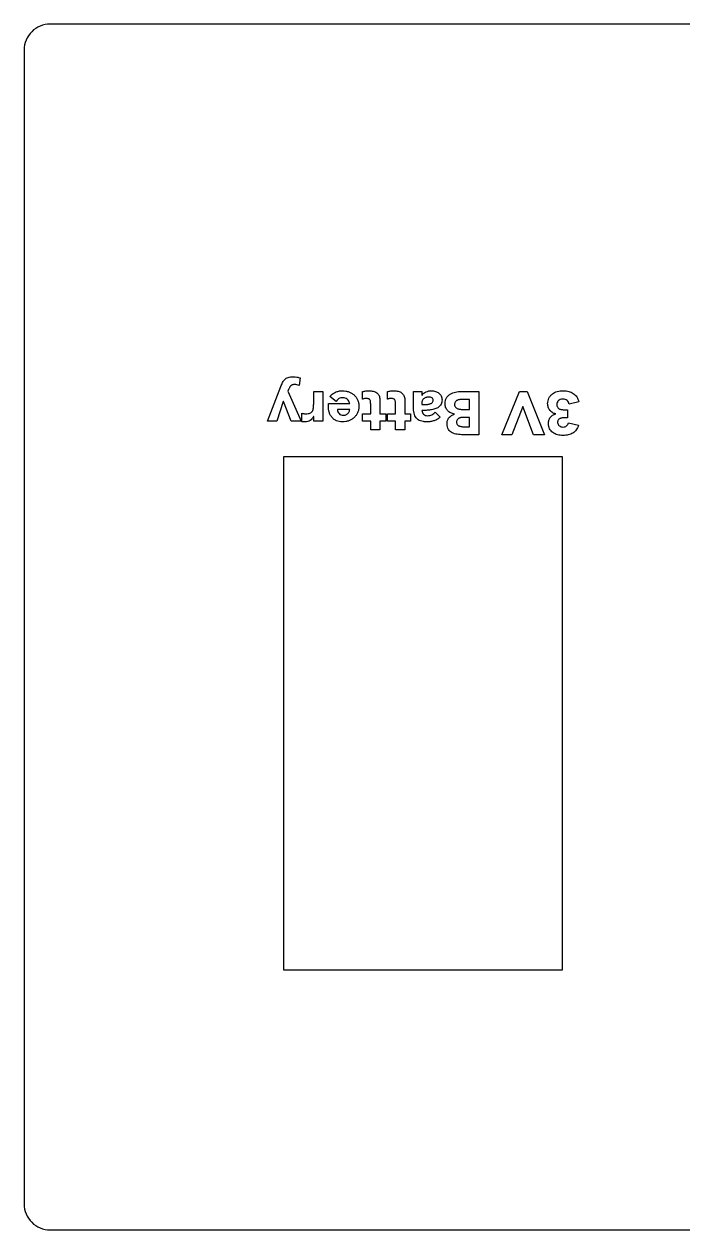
# Model space of a CAD drawing. Header units: millimetres. Extents: x -62 to 90, y -30 to 109.
# Drawn here: x -62.1 to 13.9, y -30 to 109.3 of the extents above; entities that cross this region are included whole.
import ezdxf

# ---------------------------------------------------------------- set-up
doc = ezdxf.new("R2010")
doc.units = ezdxf.units.MM
doc.layers.get('0').update_dxf_attribs({"linetype": 'CONTINUOUS'})

msp = doc.modelspace()

# ---------------------------------------------------------------- linework, layer by layer
for p, q in [((-30.26, 68.43), (-30.4, 67.56)), ((-34.06, 63.43), (-32.51, 67.42)), ((-31.6, 67.09), (-31.68, 66.89)), ((-31.68, 66.89), (-30.17, 63.43)), ((-32.22, 65.69), (-32.97, 63.43)), ((-32.2, 65.69), (-32.22, 65.69)), ((-31.32, 63.43), (-32.2, 65.69)), ((-28.71, 66.86), (-27.65, 66.86)), ((-28.71, 65.43), (-28.71, 66.86)), ((-27.65, 66.86), (-27.65, 63.43)), ((-27.01, 65.14), (-27.01, 65.48)), ((-27.01, 65.48), (-24.55, 65.48)), ((-26.11, 65.72), (-26.85, 66.27)), ((-23.06, 65.96), (-23.06, 66.84)), ((-21.07, 65.91), (-21.07, 64.28)), ((-20.19, 65.96), (-20.19, 66.84)), ((-18.2, 65.91), (-18.2, 64.28)), ((-17.19, 66.86), (-16.21, 66.86)), ((-17.19, 65.12), (-17.19, 66.86)), ((-16.21, 66.86), (-16.21, 66.43)), ((-16.21, 66.43), (-16.2, 66.43)), ((-16.21, 65.58), (-16.21, 65.36)), ((-10.72, 65.93), (-11.71, 65.93)), ((-11.66, 66.86), (-9.62, 66.86)), ((-10.72, 64.79), (-10.72, 65.93)), ((-9.62, 66.86), (-9.62, 61.86)), ((1.91, 65.65), (0.79, 65.39)), ((-30.07, 63.38), (-30.07, 64.35)), ((-24.55, 64.76), (-25.95, 64.76)), ((-23.06, 63.43), (-23.06, 64.28)), ((-23.06, 64.28), (-22.13, 64.28)), ((-22.13, 64.28), (-22.13, 65.42)), ((-21.07, 64.28), (-20.39, 64.28)), ((-20.39, 64.28), (-20.39, 63.43)), ((-20.19, 63.43), (-20.19, 64.28)), ((-20.19, 64.28), (-19.26, 64.28)), ((-19.26, 64.28), (-19.26, 65.42)), ((-18.2, 64.28), (-17.52, 64.28)), ((-17.52, 64.28), (-17.52, 63.43)), ((-16.21, 65.36), (-15.95, 65.36)), ((-14.67, 64.47), (-14.11, 63.89)), ((-12.45, 64.23), (-12.45, 64.25)), ((-11.55, 64.79), (-10.72, 64.79)), ((-0.75, 64.26), (-0.75, 64.28)), ((0.36, 64.75), (0.61, 64.75)), ((0.61, 64.75), (0.61, 63.83)), ((-32.97, 63.43), (-34.06, 63.43)), ((-30.17, 63.43), (-31.32, 63.43)), ((-28.71, 63.98), (-28.73, 63.98)), ((-28.71, 63.43), (-28.71, 63.98)), ((-27.65, 63.43), (-28.71, 63.43)), ((-22.13, 63.43), (-23.06, 63.43)), ((-22.13, 62.41), (-22.13, 63.43)), ((-20.39, 63.43), (-21.07, 63.43)), ((-21.07, 63.43), (-21.07, 62.41)), ((-19.26, 63.43), (-20.19, 63.43)), ((-19.26, 62.41), (-19.26, 63.43)), ((-17.52, 63.43), (-18.2, 63.43)), ((-18.2, 63.43), (-18.2, 62.41)), ((-10.72, 63.86), (-11.52, 63.86)), ((-11.47, 62.79), (-10.72, 62.79)), ((-10.72, 62.79), (-10.72, 63.86)), ((0.61, 63.83), (0.26, 63.83)), ((0.7, 63.22), (1.87, 62.98)), ((-21.07, 62.41), (-22.13, 62.41)), ((-18.2, 62.41), (-19.26, 62.41)), ((-9.62, 61.86), (-11.48, 61.86))]:
    msp.add_line(p, q)
msp.add_lwpolyline([(90, 106.3, 0.414214), (87, 109.3), (-59.15, 109.3, 0.414214), (-62.15, 106.3), (-62.15, -27, 0.414214), (-59.15, -30), (87, -30, 0.414214), (90, -27)], format="xyb", close=True)
for points in [[(-4.94, 66.86), (-4.06, 66.86), (-2.06, 61.86), (-3.32, 61.86), (-4.55, 65.14), (-4.57, 65.14), (-5.82, 61.86), (-7, 61.86)], [(0, 0), (-32.15, 0), (-32.15, 59.36), (0, 59.36)]]:
    msp.add_lwpolyline(points, close=True)
for points, knots in [([(-32.3, 67.91), (-32.27, 67.97), (-32.2, 68.1), (-32.1, 68.21), (-32.05, 68.26)], [0, 0, 0, 0, 0.02246877, 0.04372875, 0.04372875, 0.04372875, 0.04372875]), ([(-32.05, 68.26), (-31.99, 68.3), (-31.88, 68.4), (-31.74, 68.45), (-31.66, 68.48)], [0, 0, 0, 0, 0.02129275, 0.0443133, 0.0443133, 0.0443133, 0.0443133]), ([(-31.66, 68.48), (-31.58, 68.5), (-31.37, 68.55), (-31.17, 68.55), (-31.05, 68.55)], [0, 0, 0, 0, 0.027634, 0.06211661, 0.06211661, 0.06211661, 0.06211661]), ([(-31.05, 68.55), (-30.92, 68.55), (-30.65, 68.54), (-30.39, 68.46), (-30.26, 68.43)], [0, 0, 0, 0, 0.04037961, 0.08037429, 0.08037429, 0.08037429, 0.08037429]), ([(-32.51, 67.42), (-32.47, 67.5), (-32.41, 67.67), (-32.33, 67.83), (-32.3, 67.91)], [0, 0, 0, 0, 0.02796575, 0.05286548, 0.05286548, 0.05286548, 0.05286548]), ([(-31.5, 67.33), (-31.51, 67.3), (-31.55, 67.21), (-31.58, 67.13), (-31.6, 67.09)], [0, 0, 0, 0, 0.0125664, 0.02689446, 0.02689446, 0.02689446, 0.02689446]), ([(-31.37, 67.51), (-31.39, 67.48), (-31.44, 67.43), (-31.48, 67.37), (-31.5, 67.33)], [0, 0, 0, 0, 0.01062999, 0.02186432, 0.02186432, 0.02186432, 0.02186432]), ([(-31.18, 67.62), (-31.22, 67.61), (-31.29, 67.58), (-31.34, 67.53), (-31.37, 67.51)], [0, 0, 0, 0, 0.01122189, 0.02175608, 0.02175608, 0.02175608, 0.02175608]), ([(-30.89, 67.67), (-30.95, 67.66), (-31.05, 67.66), (-31.14, 67.64), (-31.18, 67.62)], [0, 0, 0, 0, 0.01610143, 0.0293759, 0.0293759, 0.0293759, 0.0293759]), ([(-30.4, 67.56), (-30.48, 67.59), (-30.64, 67.65), (-30.81, 67.66), (-30.89, 67.67)], [0, 0, 0, 0, 0.02562709, 0.05083701, 0.05083701, 0.05083701, 0.05083701]), ([(-26.21, 66.77), (-26.08, 66.82), (-25.82, 66.92), (-25.54, 66.94), (-25.4, 66.94)], [0, 0, 0, 0, 0.04170605, 0.0829035, 0.0829035, 0.0829035, 0.0829035]), ([(-25.4, 66.94), (-25.27, 66.94), (-25.02, 66.93), (-24.77, 66.85), (-24.65, 66.82)], [0, 0, 0, 0, 0.03861961, 0.0762187, 0.0762187, 0.0762187, 0.0762187]), ([(-23.06, 66.84), (-23, 66.86), (-22.88, 66.9), (-22.76, 66.91), (-22.7, 66.92)], [0, 0, 0, 0, 0.01877124, 0.03775381, 0.03775381, 0.03775381, 0.03775381]), ([(-22.7, 66.92), (-22.63, 66.93), (-22.51, 66.94), (-22.38, 66.94), (-22.32, 66.94)], [0, 0, 0, 0, 0.01895828, 0.03750384, 0.03750384, 0.03750384, 0.03750384]), ([(-22.32, 66.94), (-22.24, 66.94), (-22.07, 66.94), (-21.91, 66.9), (-21.83, 66.89)], [0, 0, 0, 0, 0.02581553, 0.04985004, 0.04985004, 0.04985004, 0.04985004]), ([(-21.83, 66.89), (-21.76, 66.87), (-21.61, 66.83), (-21.49, 66.75), (-21.43, 66.71)], [0, 0, 0, 0, 0.02238884, 0.04349958, 0.04349958, 0.04349958, 0.04349958]), ([(-20.19, 66.84), (-20.13, 66.86), (-20.01, 66.9), (-19.88, 66.91), (-19.82, 66.92)], [0, 0, 0, 0, 0.01877124, 0.03775381, 0.03775381, 0.03775381, 0.03775381]), ([(-19.82, 66.92), (-19.76, 66.93), (-19.63, 66.94), (-19.51, 66.94), (-19.45, 66.94)], [0, 0, 0, 0, 0.01895828, 0.03750384, 0.03750384, 0.03750384, 0.03750384]), ([(-19.45, 66.94), (-19.36, 66.94), (-19.19, 66.94), (-19.03, 66.9), (-18.95, 66.89)], [0, 0, 0, 0, 0.02581553, 0.04985004, 0.04985004, 0.04985004, 0.04985004]), ([(-18.95, 66.89), (-18.88, 66.87), (-18.74, 66.83), (-18.62, 66.75), (-18.56, 66.71)], [0, 0, 0, 0, 0.02238906, 0.0434996, 0.0434996, 0.0434996, 0.0434996]), ([(-15.73, 66.82), (-15.63, 66.86), (-15.43, 66.93), (-15.22, 66.94), (-15.11, 66.94)], [0, 0, 0, 0, 0.03116641, 0.06291171, 0.06291171, 0.06291171, 0.06291171]), ([(-15.11, 66.94), (-15.03, 66.94), (-14.87, 66.94), (-14.72, 66.89), (-14.64, 66.87)], [0, 0, 0, 0, 0.02372406, 0.04727936, 0.04727936, 0.04727936, 0.04727936]), ([(-14.64, 66.87), (-14.57, 66.85), (-14.44, 66.8), (-14.32, 66.72), (-14.26, 66.68)], [0, 0, 0, 0, 0.02219579, 0.04379396, 0.04379396, 0.04379396, 0.04379396]), ([(-0.58, 66.85), (-0.47, 66.88), (-0.24, 66.93), (0, 66.94), (0.11, 66.94)], [0, 0, 0, 0, 0.03424464, 0.06998226, 0.06998226, 0.06998226, 0.06998226]), ([(0.11, 66.94), (0.33, 66.93), (0.74, 66.91), (1.1, 66.72), (1.27, 66.63)], [0, 0, 0, 0, 0.0629809, 0.1211708, 0.1211708, 0.1211708, 0.1211708]), ([(-26.85, 66.27), (-26.76, 66.37), (-26.57, 66.58), (-26.33, 66.7), (-26.21, 66.77)], [0, 0, 0, 0, 0.04069864, 0.08211987, 0.08211987, 0.08211987, 0.08211987]), ([(-25.79, 66.03), (-25.85, 65.98), (-25.97, 65.9), (-26.06, 65.78), (-26.11, 65.72)], [0, 0, 0, 0, 0.02186554, 0.04413802, 0.04413802, 0.04413802, 0.04413802]), ([(-25.35, 66.14), (-25.43, 66.14), (-25.59, 66.13), (-25.72, 66.06), (-25.79, 66.03)], [0, 0, 0, 0, 0.02417697, 0.04569041, 0.04569041, 0.04569041, 0.04569041]), ([(-24.83, 65.96), (-24.9, 66.01), (-25.06, 66.12), (-25.25, 66.13), (-25.35, 66.14)], [0, 0, 0, 0, 0.02711184, 0.05605206, 0.05605206, 0.05605206, 0.05605206]), ([(-24.55, 65.48), (-24.58, 65.57), (-24.63, 65.76), (-24.76, 65.9), (-24.83, 65.96)], [0, 0, 0, 0, 0.02915763, 0.05675983, 0.05675983, 0.05675983, 0.05675983]), ([(-24.65, 66.82), (-24.54, 66.77), (-24.32, 66.68), (-24.14, 66.53), (-24.04, 66.46)], [0, 0, 0, 0, 0.03593431, 0.07092974, 0.07092974, 0.07092974, 0.07092974]), ([(-24.04, 66.46), (-23.96, 66.37), (-23.8, 66.2), (-23.7, 65.99), (-23.64, 65.89)], [0, 0, 0, 0, 0.0347957, 0.07029404, 0.07029404, 0.07029404, 0.07029404]), ([(-23.64, 65.89), (-23.6, 65.77), (-23.51, 65.53), (-23.5, 65.28), (-23.49, 65.14)], [0, 0, 0, 0, 0.03685271, 0.07604688, 0.07604688, 0.07604688, 0.07604688]), ([(-22.85, 66.04), (-22.89, 66.03), (-22.97, 66.02), (-23.03, 65.98), (-23.06, 65.96)], [0, 0, 0, 0, 0.01276095, 0.0230557, 0.0230557, 0.0230557, 0.0230557]), ([(-22.63, 66.05), (-22.66, 66.05), (-22.74, 66.05), (-22.81, 66.04), (-22.85, 66.04)], [0, 0, 0, 0, 0.00971673, 0.02194494, 0.02194494, 0.02194494, 0.02194494]), ([(-22.36, 66.01), (-22.4, 66.02), (-22.49, 66.05), (-22.58, 66.05), (-22.63, 66.05)], [0, 0, 0, 0, 0.01258994, 0.02798654, 0.02798654, 0.02798654, 0.02798654]), ([(-22.21, 65.88), (-22.23, 65.91), (-22.27, 65.96), (-22.33, 66), (-22.36, 66.01)], [0, 0, 0, 0, 0.00978878, 0.02021899, 0.02021899, 0.02021899, 0.02021899]), ([(-22.14, 65.68), (-22.15, 65.72), (-22.16, 65.79), (-22.19, 65.85), (-22.21, 65.88)], [0, 0, 0, 0, 0.01083904, 0.02087779, 0.02087779, 0.02087779, 0.02087779]), ([(-22.13, 65.42), (-22.13, 65.46), (-22.13, 65.55), (-22.14, 65.64), (-22.14, 65.68)], [0, 0, 0, 0, 0.01359921, 0.02617916, 0.02617916, 0.02617916, 0.02617916]), ([(-21.43, 66.71), (-21.38, 66.67), (-21.27, 66.57), (-21.2, 66.45), (-21.16, 66.39)], [0, 0, 0, 0, 0.02097931, 0.04242903, 0.04242903, 0.04242903, 0.04242903]), ([(-21.16, 66.39), (-21.14, 66.31), (-21.08, 66.16), (-21.07, 65.99), (-21.07, 65.91)], [0, 0, 0, 0, 0.02295, 0.04918056, 0.04918056, 0.04918056, 0.04918056]), ([(-19.98, 66.04), (-20.02, 66.03), (-20.1, 66.02), (-20.16, 65.98), (-20.19, 65.96)], [0, 0, 0, 0, 0.01276095, 0.0230557, 0.0230557, 0.0230557, 0.0230557]), ([(-19.76, 66.05), (-19.79, 66.05), (-19.86, 66.05), (-19.94, 66.04), (-19.98, 66.04)], [0, 0, 0, 0, 0.00971673, 0.02194494, 0.02194494, 0.02194494, 0.02194494]), ([(-19.48, 66.01), (-19.52, 66.02), (-19.61, 66.05), (-19.71, 66.05), (-19.76, 66.05)], [0, 0, 0, 0, 0.01258971, 0.02798655, 0.02798655, 0.02798655, 0.02798655]), ([(-19.33, 65.88), (-19.35, 65.91), (-19.39, 65.96), (-19.45, 66), (-19.48, 66.01)], [0, 0, 0, 0, 0.00978878, 0.02021899, 0.02021899, 0.02021899, 0.02021899]), ([(-19.27, 65.68), (-19.28, 65.72), (-19.29, 65.79), (-19.32, 65.85), (-19.33, 65.88)], [0, 0, 0, 0, 0.01083904, 0.02087779, 0.02087779, 0.02087779, 0.02087779]), ([(-19.26, 65.42), (-19.26, 65.46), (-19.26, 65.55), (-19.27, 65.64), (-19.27, 65.68)], [0, 0, 0, 0, 0.01359921, 0.02617916, 0.02617916, 0.02617916, 0.02617916]), ([(-18.56, 66.71), (-18.5, 66.67), (-18.39, 66.57), (-18.32, 66.45), (-18.29, 66.39)], [0, 0, 0, 0, 0.02097931, 0.04242903, 0.04242903, 0.04242903, 0.04242903]), ([(-18.29, 66.39), (-18.26, 66.31), (-18.2, 66.16), (-18.2, 65.99), (-18.2, 65.91)], [0, 0, 0, 0, 0.02295, 0.04918056, 0.04918056, 0.04918056, 0.04918056]), ([(-16.14, 65.86), (-16.16, 65.82), (-16.21, 65.73), (-16.21, 65.63), (-16.21, 65.58)], [0, 0, 0, 0, 0.01409769, 0.02938361, 0.02938361, 0.02938361, 0.02938361]), ([(-16.2, 66.43), (-16.14, 66.51), (-16.01, 66.68), (-15.82, 66.78), (-15.73, 66.82)], [0, 0, 0, 0, 0.03140725, 0.06244313, 0.06244313, 0.06244313, 0.06244313]), ([(-15.97, 66.06), (-16, 66.03), (-16.07, 65.98), (-16.12, 65.9), (-16.14, 65.86)], [0, 0, 0, 0, 0.01338657, 0.02670799, 0.02670799, 0.02670799, 0.02670799]), ([(-15.7, 66.18), (-15.75, 66.17), (-15.84, 66.14), (-15.93, 66.09), (-15.97, 66.06)], [0, 0, 0, 0, 0.01485801, 0.02885155, 0.02885155, 0.02885155, 0.02885155]), ([(-15.41, 66.22), (-15.46, 66.22), (-15.56, 66.22), (-15.66, 66.19), (-15.7, 66.18)], [0, 0, 0, 0, 0.01522059, 0.03004255, 0.03004255, 0.03004255, 0.03004255]), ([(-15.07, 66.13), (-15.12, 66.16), (-15.23, 66.21), (-15.35, 66.22), (-15.41, 66.22)], [0, 0, 0, 0, 0.01796758, 0.03542143, 0.03542143, 0.03542143, 0.03542143]), ([(-15.3, 65.43), (-15.25, 65.44), (-15.15, 65.48), (-15.06, 65.54), (-15.02, 65.57)], [0, 0, 0, 0, 0.01639294, 0.03206243, 0.03206243, 0.03206243, 0.03206243]), ([(-14.91, 65.85), (-14.91, 65.91), (-14.93, 66.03), (-15.02, 66.1), (-15.07, 66.13)], [0, 0, 0, 0, 0.01708559, 0.03394348, 0.03394348, 0.03394348, 0.03394348]), ([(-15.02, 65.57), (-14.99, 65.61), (-14.92, 65.69), (-14.91, 65.8), (-14.91, 65.85)], [0, 0, 0, 0, 0.01455153, 0.0305167, 0.0305167, 0.0305167, 0.0305167]), ([(-14.26, 66.68), (-14.2, 66.63), (-14.09, 66.53), (-14.02, 66.41), (-13.99, 66.34)], [0, 0, 0, 0, 0.02134846, 0.04294649, 0.04294649, 0.04294649, 0.04294649]), ([(-13.89, 65.89), (-13.89, 65.79), (-13.9, 65.62), (-13.96, 65.46), (-14, 65.38)], [0, 0, 0, 0, 0.02749365, 0.05161508, 0.05161508, 0.05161508, 0.05161508]), ([(-13.99, 66.34), (-13.96, 66.27), (-13.9, 66.13), (-13.89, 65.97), (-13.89, 65.89)], [0, 0, 0, 0, 0.02261331, 0.04727845, 0.04727845, 0.04727845, 0.04727845]), ([(-13.54, 65.47), (-13.54, 65.59), (-13.53, 65.83), (-13.42, 66.03), (-13.37, 66.13)], [0, 0, 0, 0, 0.03661603, 0.06921113, 0.06921113, 0.06921113, 0.06921113]), ([(-13.37, 66.13), (-13.31, 66.22), (-13.19, 66.38), (-13.02, 66.5), (-12.94, 66.56)], [0, 0, 0, 0, 0.03060859, 0.0613309, 0.0613309, 0.0613309, 0.0613309]), ([(-12.94, 66.56), (-12.84, 66.61), (-12.65, 66.71), (-12.44, 66.76), (-12.33, 66.79)], [0, 0, 0, 0, 0.03182127, 0.06528889, 0.06528889, 0.06528889, 0.06528889]), ([(-12.37, 65.62), (-12.39, 65.58), (-12.43, 65.49), (-12.44, 65.39), (-12.44, 65.34)], [0, 0, 0, 0, 0.0136084, 0.02871892, 0.02871892, 0.02871892, 0.02871892]), ([(-12.2, 65.8), (-12.24, 65.78), (-12.3, 65.72), (-12.35, 65.65), (-12.37, 65.62)], [0, 0, 0, 0, 0.01252408, 0.02516707, 0.02516707, 0.02516707, 0.02516707]), ([(-12.33, 66.79), (-12.22, 66.81), (-12, 66.85), (-11.78, 66.86), (-11.66, 66.86)], [0, 0, 0, 0, 0.03361198, 0.06685094, 0.06685094, 0.06685094, 0.06685094]), ([(-11.96, 65.9), (-12, 65.89), (-12.09, 65.87), (-12.16, 65.82), (-12.2, 65.8)], [0, 0, 0, 0, 0.01329206, 0.02608709, 0.02608709, 0.02608709, 0.02608709]), ([(-11.71, 65.93), (-11.75, 65.93), (-11.84, 65.92), (-11.92, 65.91), (-11.96, 65.9)], [0, 0, 0, 0, 0.01273148, 0.02561859, 0.02561859, 0.02561859, 0.02561859]), ([(-1.69, 65.45), (-1.68, 65.57), (-1.67, 65.79), (-1.58, 66), (-1.54, 66.1)], [0, 0, 0, 0, 0.03532929, 0.06783532, 0.06783532, 0.06783532, 0.06783532]), ([(-1.54, 66.1), (-1.49, 66.19), (-1.38, 66.37), (-1.23, 66.51), (-1.15, 66.58)], [0, 0, 0, 0, 0.03090143, 0.06161668, 0.06161668, 0.06161668, 0.06161668]), ([(-1.15, 66.58), (-1.06, 66.64), (-0.89, 66.76), (-0.68, 66.82), (-0.58, 66.85)], [0, 0, 0, 0, 0.03082466, 0.06378398, 0.06378398, 0.06378398, 0.06378398]), ([(-0.46, 65.79), (-0.51, 65.73), (-0.61, 65.59), (-0.62, 65.42), (-0.63, 65.33)], [0, 0, 0, 0, 0.0244053, 0.05052812, 0.05052812, 0.05052812, 0.05052812]), ([(0.05, 65.97), (-0.05, 65.97), (-0.24, 65.96), (-0.39, 65.84), (-0.46, 65.79)], [0, 0, 0, 0, 0.03033697, 0.05502229, 0.05502229, 0.05502229, 0.05502229]), ([(0.57, 65.81), (0.5, 65.86), (0.34, 65.96), (0.15, 65.97), (0.05, 65.97)], [0, 0, 0, 0, 0.0246449, 0.05473421, 0.05473421, 0.05473421, 0.05473421]), ([(0.79, 65.39), (0.77, 65.47), (0.73, 65.63), (0.62, 65.76), (0.57, 65.81)], [0, 0, 0, 0, 0.02546295, 0.04862849, 0.04862849, 0.04862849, 0.04862849]), ([(1.27, 66.63), (1.42, 66.51), (1.73, 66.25), (1.85, 65.86), (1.91, 65.65)], [0, 0, 0, 0, 0.0565537, 0.119273, 0.119273, 0.119273, 0.119273]), ([(-30.07, 64.35), (-30.03, 64.34), (-29.96, 64.31), (-29.88, 64.3), (-29.84, 64.3)], [0, 0, 0, 0, 0.01169122, 0.02315627, 0.02315627, 0.02315627, 0.02315627]), ([(-29.84, 64.3), (-29.81, 64.29), (-29.73, 64.28), (-29.66, 64.28), (-29.62, 64.28)], [0, 0, 0, 0, 0.01106101, 0.02272574, 0.02272574, 0.02272574, 0.02272574]), ([(-29.62, 64.28), (-29.53, 64.28), (-29.36, 64.28), (-29.21, 64.34), (-29.14, 64.36)], [0, 0, 0, 0, 0.02727144, 0.04905291, 0.04905291, 0.04905291, 0.04905291]), ([(-29.14, 64.36), (-29.08, 64.39), (-28.97, 64.45), (-28.9, 64.55), (-28.86, 64.6)], [0, 0, 0, 0, 0.01875561, 0.03690963, 0.03690963, 0.03690963, 0.03690963]), ([(-28.86, 64.6), (-28.83, 64.65), (-28.77, 64.77), (-28.75, 64.89), (-28.74, 64.96)], [0, 0, 0, 0, 0.01808964, 0.03817802, 0.03817802, 0.03817802, 0.03817802]), ([(-28.74, 64.96), (-28.73, 65.03), (-28.72, 65.19), (-28.71, 65.35), (-28.71, 65.43)], [0, 0, 0, 0, 0.02234642, 0.04672106, 0.04672106, 0.04672106, 0.04672106]), ([(-26.9, 64.4), (-26.93, 64.52), (-27, 64.76), (-27.01, 65.01), (-27.01, 65.14)], [0, 0, 0, 0, 0.03614187, 0.07526232, 0.07526232, 0.07526232, 0.07526232]), ([(-26.57, 63.84), (-26.64, 63.92), (-26.78, 64.09), (-26.86, 64.3), (-26.9, 64.4)], [0, 0, 0, 0, 0.03185413, 0.06551987, 0.06551987, 0.06551987, 0.06551987]), ([(-25.95, 64.76), (-25.95, 64.67), (-25.94, 64.5), (-25.83, 64.36), (-25.77, 64.3)], [0, 0, 0, 0, 0.02522314, 0.05024769, 0.05024769, 0.05024769, 0.05024769]), ([(-25.77, 64.3), (-25.71, 64.24), (-25.57, 64.13), (-25.39, 64.11), (-25.3, 64.11)], [0, 0, 0, 0, 0.025415, 0.05215004, 0.05215004, 0.05215004, 0.05215004]), ([(-25.3, 64.11), (-25.25, 64.11), (-25.14, 64.11), (-25.04, 64.15), (-24.99, 64.16)], [0, 0, 0, 0, 0.01665608, 0.03174092, 0.03174092, 0.03174092, 0.03174092]), ([(-24.99, 64.16), (-24.95, 64.18), (-24.86, 64.22), (-24.79, 64.28), (-24.76, 64.31)], [0, 0, 0, 0, 0.01413535, 0.02773119, 0.02773119, 0.02773119, 0.02773119]), ([(-24.76, 64.31), (-24.73, 64.34), (-24.67, 64.4), (-24.63, 64.48), (-24.61, 64.52)], [0, 0, 0, 0, 0.01250665, 0.02540587, 0.02540587, 0.02540587, 0.02540587]), ([(-24.61, 64.52), (-24.59, 64.55), (-24.57, 64.63), (-24.56, 64.71), (-24.55, 64.76)], [0, 0, 0, 0, 0.01228281, 0.0247671, 0.0247671, 0.0247671, 0.0247671]), ([(-23.64, 64.4), (-23.7, 64.3), (-23.8, 64.09), (-23.96, 63.92), (-24.04, 63.84)], [0, 0, 0, 0, 0.03534478, 0.0697418, 0.0697418, 0.0697418, 0.0697418]), ([(-23.49, 65.14), (-23.5, 65.01), (-23.51, 64.76), (-23.6, 64.52), (-23.64, 64.4)], [0, 0, 0, 0, 0.03919407, 0.07604698, 0.07604698, 0.07604698, 0.07604698]), ([(-17.12, 64.36), (-17.14, 64.48), (-17.18, 64.73), (-17.19, 64.98), (-17.19, 65.12)], [0, 0, 0, 0, 0.03553121, 0.07600052, 0.07600052, 0.07600052, 0.07600052]), ([(-16.86, 63.8), (-16.92, 63.88), (-17.04, 64.05), (-17.09, 64.26), (-17.12, 64.36)], [0, 0, 0, 0, 0.02964474, 0.06174882, 0.06174882, 0.06174882, 0.06174882]), ([(-15.73, 64.68), (-15.82, 64.68), (-15.98, 64.68), (-16.14, 64.68), (-16.21, 64.68)], [0, 0, 0, 0, 0.02507602, 0.04802878, 0.04802878, 0.04802878, 0.04802878]), ([(-16.21, 64.68), (-16.2, 64.59), (-16.19, 64.42), (-16.07, 64.29), (-16.01, 64.23)], [0, 0, 0, 0, 0.02576103, 0.05038381, 0.05038381, 0.05038381, 0.05038381]), ([(-16.01, 64.23), (-15.94, 64.18), (-15.8, 64.08), (-15.62, 64.07), (-15.53, 64.06)], [0, 0, 0, 0, 0.0251631, 0.05111184, 0.05111184, 0.05111184, 0.05111184]), ([(-15.95, 65.36), (-15.91, 65.36), (-15.8, 65.36), (-15.7, 65.37), (-15.65, 65.37)], [0, 0, 0, 0, 0.01359921, 0.03040538, 0.03040538, 0.03040538, 0.03040538]), ([(-15.22, 64.73), (-15.3, 64.72), (-15.47, 64.7), (-15.65, 64.69), (-15.73, 64.68)], [0, 0, 0, 0, 0.02610658, 0.05174594, 0.05174594, 0.05174594, 0.05174594]), ([(-15.65, 65.37), (-15.59, 65.37), (-15.47, 65.38), (-15.36, 65.41), (-15.3, 65.43)], [0, 0, 0, 0, 0.01756789, 0.03512845, 0.03512845, 0.03512845, 0.03512845]), ([(-15.53, 64.06), (-15.45, 64.07), (-15.28, 64.08), (-15.13, 64.14), (-15.05, 64.18)], [0, 0, 0, 0, 0.02522907, 0.04969574, 0.04969574, 0.04969574, 0.04969574]), ([(-14.72, 64.84), (-14.8, 64.82), (-14.97, 64.77), (-15.13, 64.74), (-15.22, 64.73)], [0, 0, 0, 0, 0.02527107, 0.05075853, 0.05075853, 0.05075853, 0.05075853]), ([(-15.05, 64.18), (-14.99, 64.22), (-14.84, 64.3), (-14.73, 64.41), (-14.67, 64.47)], [0, 0, 0, 0, 0.02380523, 0.04853536, 0.04853536, 0.04853536, 0.04853536]), ([(-14.29, 65.05), (-14.36, 65), (-14.49, 64.92), (-14.65, 64.87), (-14.72, 64.84)], [0, 0, 0, 0, 0.02349826, 0.04786161, 0.04786161, 0.04786161, 0.04786161]), ([(-14, 65.38), (-14.04, 65.32), (-14.12, 65.19), (-14.23, 65.09), (-14.29, 65.05)], [0, 0, 0, 0, 0.02282388, 0.04531753, 0.04531753, 0.04531753, 0.04531753]), ([(-13.47, 65.02), (-13.49, 65.09), (-13.53, 65.24), (-13.54, 65.39), (-13.54, 65.47)], [0, 0, 0, 0, 0.02265467, 0.04604051, 0.04604051, 0.04604051, 0.04604051]), ([(-13.24, 64.65), (-13.29, 64.7), (-13.38, 64.81), (-13.44, 64.95), (-13.47, 65.02)], [0, 0, 0, 0, 0.02140015, 0.04335258, 0.04335258, 0.04335258, 0.04335258]), ([(-12.89, 64.39), (-12.96, 64.42), (-13.09, 64.49), (-13.19, 64.6), (-13.24, 64.65)], [0, 0, 0, 0, 0.02210386, 0.04358977, 0.04358977, 0.04358977, 0.04358977]), ([(-13.07, 63.84), (-12.98, 63.92), (-12.81, 64.1), (-12.57, 64.19), (-12.45, 64.23)], [0, 0, 0, 0, 0.03604122, 0.07444072, 0.07444072, 0.07444072, 0.07444072]), ([(-12.45, 64.25), (-12.53, 64.26), (-12.68, 64.29), (-12.82, 64.36), (-12.89, 64.39)], [0, 0, 0, 0, 0.02407167, 0.0468607, 0.0468607, 0.0468607, 0.0468607]), ([(-12.44, 65.34), (-12.44, 65.29), (-12.43, 65.18), (-12.38, 65.1), (-12.35, 65.06)], [0, 0, 0, 0, 0.01605472, 0.03020222, 0.03020222, 0.03020222, 0.03020222]), ([(-12.35, 65.06), (-12.32, 65.02), (-12.26, 64.95), (-12.17, 64.91), (-12.13, 64.89)], [0, 0, 0, 0, 0.01385802, 0.02793924, 0.02793924, 0.02793924, 0.02793924]), ([(-12.13, 64.89), (-12.08, 64.87), (-11.99, 64.84), (-11.89, 64.82), (-11.84, 64.81)], [0, 0, 0, 0, 0.01473984, 0.03004406, 0.03004406, 0.03004406, 0.03004406]), ([(-11.84, 64.81), (-11.79, 64.81), (-11.7, 64.79), (-11.6, 64.79), (-11.55, 64.79)], [0, 0, 0, 0, 0.01509102, 0.0290488, 0.0290488, 0.0290488, 0.0290488]), ([(-1.62, 65.03), (-1.64, 65.1), (-1.68, 65.23), (-1.68, 65.38), (-1.69, 65.45)], [0, 0, 0, 0, 0.02085576, 0.04227773, 0.04227773, 0.04227773, 0.04227773]), ([(-1.44, 64.68), (-1.48, 64.73), (-1.55, 64.84), (-1.6, 64.97), (-1.62, 65.03)], [0, 0, 0, 0, 0.01968874, 0.03995165, 0.03995165, 0.03995165, 0.03995165]), ([(-1.14, 64.42), (-1.2, 64.45), (-1.31, 64.53), (-1.4, 64.63), (-1.44, 64.68)], [0, 0, 0, 0, 0.0200938, 0.03970396, 0.03970396, 0.03970396, 0.03970396]), ([(-1.38, 63.88), (-1.3, 63.97), (-1.12, 64.16), (-0.88, 64.23), (-0.75, 64.26)], [0, 0, 0, 0, 0.03624652, 0.07546682, 0.07546682, 0.07546682, 0.07546682]), ([(-0.75, 64.28), (-0.82, 64.29), (-0.96, 64.32), (-1.08, 64.38), (-1.14, 64.42)], [0, 0, 0, 0, 0.02171613, 0.04201365, 0.04201365, 0.04201365, 0.04201365]), ([(-0.63, 65.33), (-0.62, 65.26), (-0.62, 65.15), (-0.56, 65.05), (-0.53, 65)], [0, 0, 0, 0, 0.01885488, 0.03425158, 0.03425158, 0.03425158, 0.03425158]), ([(-0.53, 65), (-0.5, 64.97), (-0.44, 64.89), (-0.35, 64.85), (-0.31, 64.83)], [0, 0, 0, 0, 0.0143617, 0.02899015, 0.02899015, 0.02899015, 0.02899015]), ([(-0.31, 64.83), (-0.26, 64.81), (-0.16, 64.77), (-0.05, 64.77), (0.01, 64.76)], [0, 0, 0, 0, 0.01564271, 0.0325274, 0.0325274, 0.0325274, 0.0325274]), ([(0.01, 64.76), (0.07, 64.76), (0.19, 64.75), (0.3, 64.75), (0.36, 64.75)], [0, 0, 0, 0, 0.01768713, 0.03534597, 0.03534597, 0.03534597, 0.03534597]), ([(-29.9, 63.35), (-29.93, 63.35), (-29.99, 63.36), (-30.04, 63.37), (-30.07, 63.38)], [0, 0, 0, 0, 0.00889102, 0.01720221, 0.01720221, 0.01720221, 0.01720221]), ([(-29.72, 63.34), (-29.75, 63.34), (-29.81, 63.34), (-29.87, 63.35), (-29.9, 63.35)], [0, 0, 0, 0, 0.00918248, 0.01837853, 0.01837853, 0.01837853, 0.01837853]), ([(-29.13, 63.51), (-29.22, 63.46), (-29.4, 63.36), (-29.61, 63.35), (-29.72, 63.34)], [0, 0, 0, 0, 0.02899022, 0.0615537, 0.0615537, 0.0615537, 0.0615537]), ([(-28.73, 63.98), (-28.78, 63.88), (-28.89, 63.7), (-29.05, 63.57), (-29.13, 63.51)], [0, 0, 0, 0, 0.03334664, 0.06259828, 0.06259828, 0.06259828, 0.06259828]), ([(-26.06, 63.47), (-26.16, 63.52), (-26.35, 63.61), (-26.5, 63.76), (-26.57, 63.84)], [0, 0, 0, 0, 0.03193033, 0.06316592, 0.06316592, 0.06316592, 0.06316592]), ([(-25.4, 63.34), (-25.52, 63.35), (-25.75, 63.36), (-25.96, 63.43), (-26.06, 63.47)], [0, 0, 0, 0, 0.03510181, 0.06794256, 0.06794256, 0.06794256, 0.06794256]), ([(-24.65, 63.47), (-24.77, 63.43), (-25.02, 63.36), (-25.27, 63.35), (-25.4, 63.34)], [0, 0, 0, 0, 0.03759886, 0.07621871, 0.07621871, 0.07621871, 0.07621871]), ([(-24.04, 63.84), (-24.14, 63.76), (-24.32, 63.61), (-24.54, 63.52), (-24.65, 63.47)], [0, 0, 0, 0, 0.03531069, 0.07132079, 0.07132079, 0.07132079, 0.07132079]), ([(-16.38, 63.46), (-16.48, 63.5), (-16.66, 63.58), (-16.8, 63.73), (-16.86, 63.8)], [0, 0, 0, 0, 0.03063904, 0.05936266, 0.05936266, 0.05936266, 0.05936266]), ([(-15.62, 63.34), (-15.76, 63.35), (-16.02, 63.35), (-16.27, 63.43), (-16.38, 63.46)], [0, 0, 0, 0, 0.04247887, 0.07755272, 0.07755272, 0.07755272, 0.07755272]), ([(-14.8, 63.48), (-14.93, 63.44), (-15.2, 63.36), (-15.48, 63.35), (-15.62, 63.34)], [0, 0, 0, 0, 0.04162487, 0.08344097, 0.08344097, 0.08344097, 0.08344097]), ([(-14.11, 63.89), (-14.21, 63.81), (-14.42, 63.63), (-14.67, 63.53), (-14.8, 63.48)], [0, 0, 0, 0, 0.04011314, 0.08087979, 0.08087979, 0.08087979, 0.08087979]), ([(-13.31, 63.13), (-13.3, 63.26), (-13.29, 63.52), (-13.14, 63.73), (-13.07, 63.84)], [0, 0, 0, 0, 0.0393029, 0.0758303, 0.0758303, 0.0758303, 0.0758303]), ([(-13.15, 62.47), (-13.2, 62.57), (-13.3, 62.77), (-13.31, 63.01), (-13.31, 63.13)], [0, 0, 0, 0, 0.03125042, 0.06837293, 0.06837293, 0.06837293, 0.06837293]), ([(-12.14, 63.57), (-12.16, 63.53), (-12.2, 63.45), (-12.21, 63.36), (-12.21, 63.31)], [0, 0, 0, 0, 0.01258988, 0.02645244, 0.02645244, 0.02645244, 0.02645244]), ([(-12.21, 63.31), (-12.21, 63.27), (-12.2, 63.18), (-12.16, 63.1), (-12.14, 63.06)], [0, 0, 0, 0, 0.01423425, 0.02671347, 0.02671347, 0.02671347, 0.02671347]), ([(-11.99, 63.74), (-12.02, 63.72), (-12.08, 63.67), (-12.12, 63.6), (-12.14, 63.57)], [0, 0, 0, 0, 0.01152873, 0.02318669, 0.02318669, 0.02318669, 0.02318669]), ([(-12.14, 63.06), (-12.12, 63.03), (-12.07, 62.96), (-12, 62.92), (-11.97, 62.9)], [0, 0, 0, 0, 0.01193927, 0.02369968, 0.02369968, 0.02369968, 0.02369968]), ([(-11.76, 63.83), (-11.8, 63.82), (-11.88, 63.8), (-11.95, 63.76), (-11.99, 63.74)], [0, 0, 0, 0, 0.01256516, 0.02448869, 0.02448869, 0.02448869, 0.02448869]), ([(-11.97, 62.9), (-11.93, 62.88), (-11.85, 62.84), (-11.77, 62.83), (-11.73, 62.82)], [0, 0, 0, 0, 0.01226386, 0.02532515, 0.02532515, 0.02532515, 0.02532515]), ([(-11.52, 63.86), (-11.56, 63.86), (-11.64, 63.86), (-11.72, 63.84), (-11.76, 63.83)], [0, 0, 0, 0, 0.01255521, 0.02492031, 0.02492031, 0.02492031, 0.02492031]), ([(-11.73, 62.82), (-11.68, 62.81), (-11.6, 62.8), (-11.51, 62.79), (-11.47, 62.79)], [0, 0, 0, 0, 0.01340995, 0.02631771, 0.02631771, 0.02631771, 0.02631771]), ([(-1.6, 63.17), (-1.59, 63.3), (-1.58, 63.55), (-1.45, 63.77), (-1.38, 63.88)], [0, 0, 0, 0, 0.03905068, 0.07560799, 0.07560799, 0.07560799, 0.07560799]), ([(-1.46, 62.55), (-1.5, 62.64), (-1.59, 62.84), (-1.6, 63.05), (-1.6, 63.17)], [0, 0, 0, 0, 0.0305004, 0.06423093, 0.06423093, 0.06423093, 0.06423093]), ([(-0.47, 63.56), (-0.49, 63.52), (-0.54, 63.43), (-0.54, 63.33), (-0.54, 63.27)], [0, 0, 0, 0, 0.01393433, 0.03009742, 0.03009742, 0.03009742, 0.03009742]), ([(-0.54, 63.27), (-0.53, 63.2), (-0.52, 63.05), (-0.41, 62.95), (-0.36, 62.9)], [0, 0, 0, 0, 0.02116066, 0.04286242, 0.04286242, 0.04286242, 0.04286242]), ([(-0.28, 63.73), (-0.32, 63.71), (-0.39, 63.66), (-0.45, 63.6), (-0.47, 63.56)], [0, 0, 0, 0, 0.01307574, 0.02571505, 0.02571505, 0.02571505, 0.02571505]), ([(-0.36, 62.9), (-0.29, 62.85), (-0.16, 62.77), (0, 62.76), (0.08, 62.75)], [0, 0, 0, 0, 0.02268764, 0.04698352, 0.04698352, 0.04698352, 0.04698352]), ([(-0.03, 63.81), (-0.07, 63.8), (-0.16, 63.78), (-0.24, 63.75), (-0.28, 63.73)], [0, 0, 0, 0, 0.01374966, 0.02666705, 0.02666705, 0.02666705, 0.02666705]), ([(0.26, 63.83), (0.21, 63.83), (0.12, 63.83), (0.02, 63.82), (-0.03, 63.81)], [0, 0, 0, 0, 0.01466349, 0.02905238, 0.02905238, 0.02905238, 0.02905238]), ([(0.08, 62.75), (0.16, 62.75), (0.31, 62.76), (0.43, 62.84), (0.49, 62.88)], [0, 0, 0, 0, 0.02284648, 0.043785, 0.043785, 0.043785, 0.043785]), ([(0.49, 62.88), (0.54, 62.93), (0.64, 63.02), (0.68, 63.15), (0.7, 63.22)], [0, 0, 0, 0, 0.02013096, 0.03990576, 0.03990576, 0.03990576, 0.03990576]), ([(1.87, 62.98), (1.84, 62.87), (1.78, 62.68), (1.67, 62.51), (1.61, 62.42)], [0, 0, 0, 0, 0.0318287, 0.06095742, 0.06095742, 0.06095742, 0.06095742]), ([(-12.72, 62.09), (-12.81, 62.14), (-12.97, 62.24), (-13.09, 62.4), (-13.15, 62.47)], [0, 0, 0, 0, 0.02869742, 0.05749902, 0.05749902, 0.05749902, 0.05749902]), ([(-12.13, 61.91), (-12.24, 61.93), (-12.44, 61.96), (-12.63, 62.05), (-12.72, 62.09)], [0, 0, 0, 0, 0.0321347, 0.06236612, 0.06236612, 0.06236612, 0.06236612]), ([(-11.48, 61.86), (-11.59, 61.86), (-11.81, 61.87), (-12.02, 61.9), (-12.13, 61.91)], [0, 0, 0, 0, 0.03250934, 0.06520619, 0.06520619, 0.06520619, 0.06520619]), ([(-1.09, 62.11), (-1.17, 62.17), (-1.31, 62.3), (-1.41, 62.46), (-1.46, 62.55)], [0, 0, 0, 0, 0.02836149, 0.05700728, 0.05700728, 0.05700728, 0.05700728]), ([(-0.55, 61.86), (-0.65, 61.89), (-0.84, 61.95), (-1.01, 62.06), (-1.09, 62.11)], [0, 0, 0, 0, 0.03087872, 0.06033991, 0.06033991, 0.06033991, 0.06033991]), ([(0.09, 61.78), (-0.02, 61.78), (-0.24, 61.79), (-0.45, 61.84), (-0.55, 61.86)], [0, 0, 0, 0, 0.03255486, 0.06427169, 0.06427169, 0.06427169, 0.06427169]), ([(0.69, 61.85), (0.6, 61.83), (0.4, 61.78), (0.19, 61.78), (0.09, 61.78)], [0, 0, 0, 0, 0.03013027, 0.06125383, 0.06125383, 0.06125383, 0.06125383]), ([(1.21, 62.05), (1.13, 62.01), (0.97, 61.92), (0.79, 61.87), (0.69, 61.85)], [0, 0, 0, 0, 0.0273982, 0.05565671, 0.05565671, 0.05565671, 0.05565671]), ([(1.61, 62.42), (1.55, 62.35), (1.44, 62.21), (1.29, 62.1), (1.21, 62.05)], [0, 0, 0, 0, 0.02801923, 0.05524401, 0.05524401, 0.05524401, 0.05524401])]:
    msp.add_open_spline(points, degree=3, knots=knots)

doc.saveas('drawing.dxf')
